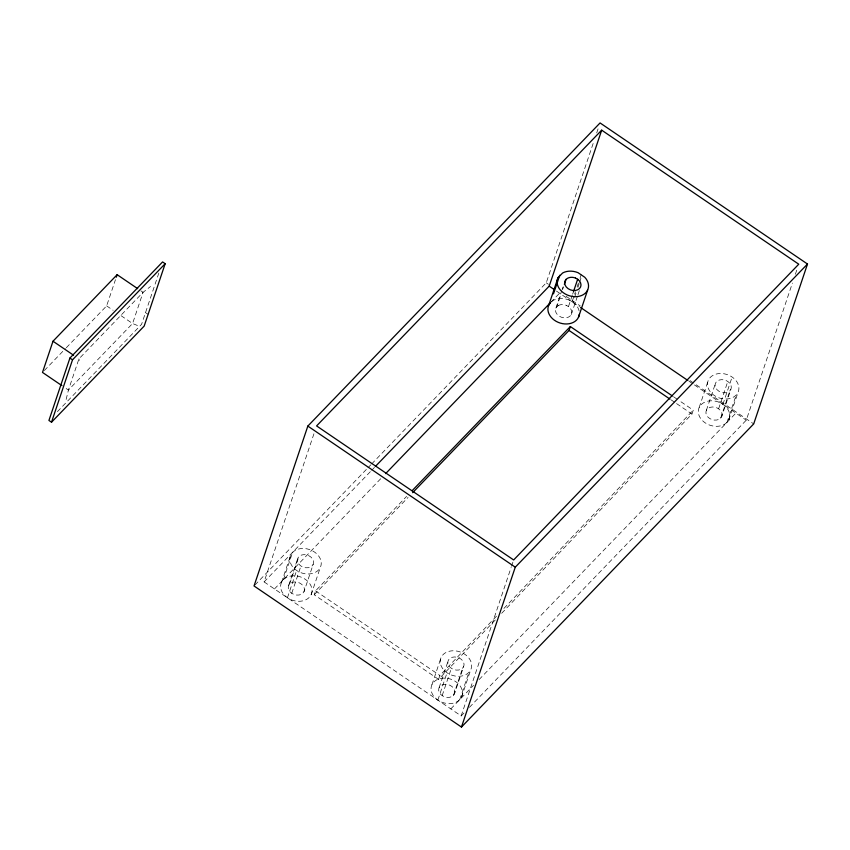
<?xml version="1.0" encoding="UTF-8"?>
<svg xmlns="http://www.w3.org/2000/svg" width="850" height="850" viewBox="0 0 850 850"><rect width="100%" height="100%" fill="white"/><g stroke="black" fill="none" stroke-linecap="round" stroke-linejoin="round"><path stroke-width="0.64" stroke-dasharray="4.25 3.19" d="M66.151 399.426L68.425 390.065L78.933 358.87L143.076 292.326L150.546 286.493M66.321 347.714L106.643 305.883L115.462 279.682M158.833 273.062L141.578 324.328L56.259 412.834M463.919 713.076L461.157 715.934L264.095 581.899L314.468 432.204M281.509 582.399L290.7 555.103M283.379 579.711L292.559 552.415M288.692 585.374L297.872 558.078M289.648 583.982L298.839 556.686M287.428 597.773L296.618 570.477M291.741 593.3L300.932 566.004M303.992 591.685A8.287 6.364 18.6 0 0 294.865 581.942A8.287 6.364 18.6 0 0 290.169 591.961A8.287 6.364 18.6 0 0 303.992 591.685L313.172 564.389A8.287 6.364 18.6 0 0 304.045 554.646A8.287 6.364 18.6 0 0 299.359 564.666A8.287 6.364 18.6 0 0 313.172 564.389M311.164 594.66A16.065 12.346 18.6 0 0 293.473 575.758A16.065 12.346 18.6 0 0 284.378 595.17A16.065 12.346 18.6 0 0 311.164 594.66L320.354 567.354A16.065 12.346 18.6 0 0 302.664 548.463A16.065 12.346 18.6 0 0 293.569 567.874A16.065 12.346 18.6 0 0 320.354 567.354M495.284 619.979L438.579 679.362L314.224 594.777L315.541 590.878L406.608 496.411M371.663 463.951L546.253 282.816L593.757 141.674M596.7 132.929L598.804 126.682M555.9 308.082L561.744 290.711M562.158 289.467L562.997 286.992M572.241 295.386L568.48 306.553A8.351 6.418 18.6 0 1 570.297 315.871A8.351 6.418 18.6 0 1 558.992 316.009A8.351 6.418 18.6 0 1 556.835 306.68L561.011 294.281M562.679 289.308L563.518 286.832M431.928 684.718L441.118 657.422M438.579 679.362L439.886 675.463L497.516 615.113M439.11 687.682L448.301 660.386M572.656 294.142L573.484 291.656M437.856 700.081L447.036 672.786M551.671 301.623L553.414 300.294A16.065 12.346 18.6 0 1 568.884 299.997L572.103 301.729L575.439 291.794M577.107 286.832L578.361 283.114M580.029 278.152L581.283 274.433M579.105 310.909A16.065 12.346 18.6 0 0 575.599 304.566L572.911 302.281L574.164 298.562M574.589 297.319L576.258 292.358M577.926 287.396L579.179 283.666M579.594 282.423L581.262 277.461M442.17 695.608L451.35 668.312M571.296 314.5L577.554 295.896M577.968 294.652L580.061 288.447M453.454 695.396L462.634 668.1M454.41 694.004A8.287 6.364 18.6 0 0 445.283 684.25A8.287 6.364 18.6 0 0 440.587 694.269A8.287 6.364 18.6 0 0 454.41 694.004L463.601 666.708A8.287 6.364 18.6 0 0 454.463 656.954A8.287 6.364 18.6 0 0 449.777 666.974A8.287 6.364 18.6 0 0 463.601 666.708M459.723 699.656L468.913 672.361M461.592 696.968A16.065 12.346 18.6 0 0 443.891 678.077A16.065 12.346 18.6 0 0 434.796 697.489A16.065 12.346 18.6 0 0 461.592 696.968L470.772 669.673A16.065 12.346 18.6 0 0 453.082 650.771A16.065 12.346 18.6 0 0 443.987 670.193A16.065 12.346 18.6 0 0 470.772 669.673M461.157 715.934L511.116 567.503M511.541 566.249L513.23 561.213M501.691 613.275L691.942 414.046L693.26 410.146L678.991 400.446M699.178 407.426L708.369 380.131M706.361 410.391L715.551 383.095M718.611 408.786L727.791 381.491M722.925 404.313L732.105 377.017M720.694 418.104L729.884 390.809M721.661 416.712A8.287 6.364 18.6 0 0 712.534 406.969A8.287 6.364 18.6 0 0 707.838 416.978A8.287 6.364 18.6 0 0 721.661 416.712L730.851 389.417A8.287 6.364 18.6 0 0 721.714 379.663A8.287 6.364 18.6 0 0 717.028 389.683A8.287 6.364 18.6 0 0 730.851 389.417M726.973 422.376L736.164 395.069M728.843 419.677A16.065 12.346 18.6 0 0 711.142 400.786A16.065 12.346 18.6 0 0 702.047 420.197A16.065 12.346 18.6 0 0 728.843 419.677L738.023 392.381A16.065 12.346 18.6 0 0 720.332 373.49A16.065 12.346 18.6 0 0 711.237 392.902A16.065 12.346 18.6 0 0 738.023 392.381M469.434 707.349L746.258 420.187L792.402 283.071M795.366 274.263L797.481 267.973M503.922 608.409L693.26 410.146M44.328 370.526L65.407 348.659M254.947 585.013L367.062 468.711M367.986 467.755L370.738 464.897M264.095 581.899L370.781 471.229M371.694 470.273L374.457 467.415M274.465 588.954L382.882 476.478M550.811 302.281L559.566 293.197M314.224 594.777L408.053 497.441M450.819 708.9L473.546 685.323M479.081 679.586L735.888 413.132M556.835 306.68L558.365 305.575M137.424 325.486L132.579 323.521L118.532 313.969M566.344 305.426L568.48 306.553M546.253 282.816L548.452 284.314M566.015 296.257L580.284 305.957M690.041 380.619L753.695 423.916M556.452 291.082L572.103 301.729M572.911 302.281L579.487 306.744M688.978 381.225L693.356 384.2M694.45 384.944L746.258 420.187M673.497 396.716L677.896 399.702M671.096 399.861L675.484 402.847M676.579 403.601L691.942 414.046M140.919 290.849L143.076 292.326L132.579 323.521L68.425 390.065L65.184 387.855M145.52 312.63L148.113 314.394M106.643 305.883L113.124 310.293M315.541 590.878L439.886 675.463M78.933 358.87L79.273 360.432M558.322 305.533A8.351 6.418 18.6 0 1 566.366 305.373"/><path stroke-width="1.27" d="M137.668 288.649L117.141 274.688L52.998 341.233L42.5 372.428L61.944 385.656M69.923 358.052L48.928 420.453L51.521 422.216L144.171 326.092L165.176 263.702L162.584 261.938L69.923 358.052L72.516 359.816L51.521 422.216M116.301 277.185L117.141 274.688M307.838 426.084L254.033 585.969L461.465 727.058L753.695 423.916L807.5 264.031L600.068 122.942L307.838 426.084L515.27 567.184L461.465 727.058M375.371 466.459L549.196 286.142L601.683 130.167L798.756 264.201L513.655 559.959L316.593 425.914L601.683 130.167M579.317 314.224A16.065 12.346 18.6 0 1 560.362 323.117A16.065 12.346 18.6 0 1 548.803 305.086L557.993 277.78L562.604 272.999A16.065 12.346 18.6 0 1 578.074 272.701L584.779 277.27A16.065 12.346 18.6 0 1 575.684 296.682A16.065 12.346 18.6 0 1 557.993 277.78M553.499 293.834L559.768 275.219M564.347 284.346L566.026 279.384L567.556 278.279A8.351 6.418 18.6 0 1 575.556 278.078M573.484 291.656L577.66 279.246L575.524 278.131M412.654 492.671L569.032 330.448L570.35 326.549L672.403 395.962M578.468 317.337L587.648 290.041M548.803 305.086L550.577 302.526L385.645 473.609M72.516 359.816L165.176 263.702M412.133 490.684L570.35 326.549M515.27 567.184L807.5 264.031M549.196 286.142L554.381 289.669M580.582 307.498L687.884 380.481M569.032 330.448L669.991 399.118M52.998 341.233L73.525 355.194M577.66 279.246A8.351 6.418 18.6 0 1 579.487 288.575A8.351 6.418 18.6 0 1 568.172 288.703A8.351 6.418 18.6 0 1 566.026 279.384"/></g></svg>
